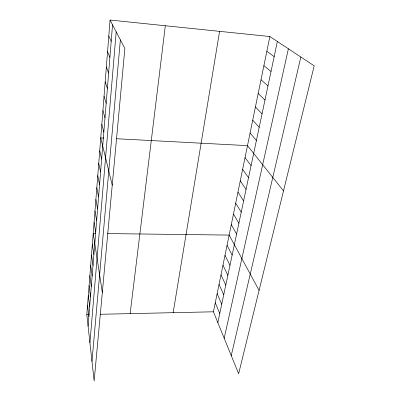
<?xml version="1.0" encoding="UTF-8"?>
<svg xmlns="http://www.w3.org/2000/svg" width="401" height="401" viewBox="0 0 401 401"><rect width="100%" height="100%" fill="white"/><g stroke="black" fill="none" stroke-linecap="round" stroke-linejoin="round"><path stroke-width="0.6" d="M110.059 20.05L124.871 48.491L94.145 380.95L86.811 314.569L110.059 20.05L269.868 36.536L314.189 65.839L238.635 373.722L213.417 311.798L269.868 36.536M88.085 326.113L112.541 24.807M89.929 342.82L116.195 31.834M91.984 361.411L120.365 39.844M130.14 313.622L165.312 25.749M173.157 312.68L219.588 31.348M217.833 322.64L277.372 41.498M224.199 338.274L288.384 48.777M231.252 355.597L300.845 57.017M86.811 314.569L89.248 314.519M100.21 314.279L213.417 311.798M95.709 233.437L93.217 233.407L102.33 292.384M107.523 233.582L229.151 235.081L259.081 290.404M103.814 138.054L100.756 137.894L112.23 185.242M116.621 138.731L247.492 145.643L283.507 190.881M266.845 51.278L274.164 56.651M263.893 65.679L271.031 71.448M261.006 79.759L267.968 85.904M258.184 93.523L264.976 100.024M255.422 106.982L262.053 113.824M252.72 120.15L259.196 127.317M250.079 133.037L256.404 140.505M245.036 157.623L251.076 165.658M242.63 169.362L248.54 177.653M240.269 180.866L246.049 189.402M237.958 192.139L243.613 200.911M235.693 203.192L241.227 212.184M233.467 214.029L238.886 223.232M231.287 224.655L236.59 234.059M227.056 245.307L232.139 255.086M224.996 255.337L229.979 265.297M222.976 265.186L227.858 275.307M220.996 274.85L225.778 285.131M108.796 36.055L111.197 41.308M219.046 284.339L223.733 294.77M217.136 293.657L221.733 304.234M215.262 302.81L219.763 313.522M107.563 51.669L109.894 57.388M106.36 66.907L108.621 73.067M105.187 81.784L107.383 88.36M104.039 96.305L106.17 103.283M102.922 110.491L104.987 117.844M101.829 124.35L103.834 132.059M99.744 150.746L101.638 159.107M98.751 163.322L100.596 171.979M97.779 175.628L99.573 184.565M96.826 187.673L98.576 196.876M95.894 199.462L97.593 208.926M94.987 211.011L96.641 220.715M94.09 222.324L95.704 232.259M92.36 244.264L93.889 254.625M91.518 254.911L93.007 265.462M90.696 265.342L92.145 276.083M89.889 275.572L91.303 286.489M89.097 285.602L90.471 296.69M88.32 295.447L89.659 306.695M87.558 305.096L88.867 316.499"/></g></svg>
